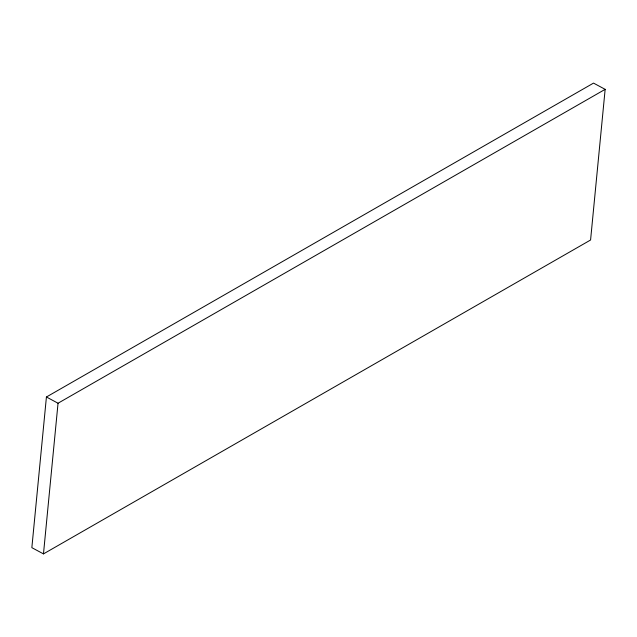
<?xml version="1.0" encoding="UTF-8"?>
<svg xmlns="http://www.w3.org/2000/svg" width="637" height="637" viewBox="0 0 637 637"><rect width="100%" height="100%" fill="white"/><g stroke="black" fill="none" stroke-linecap="round" stroke-linejoin="round"><path stroke-width="0.96" d="M46.421 396.994L31.85 547.661L43.475 553.895L590.579 240.006L605.15 89.339L593.525 83.105L46.421 396.994L58.039 403.229L605.15 89.339M43.475 553.895L58.039 403.229"/></g></svg>
